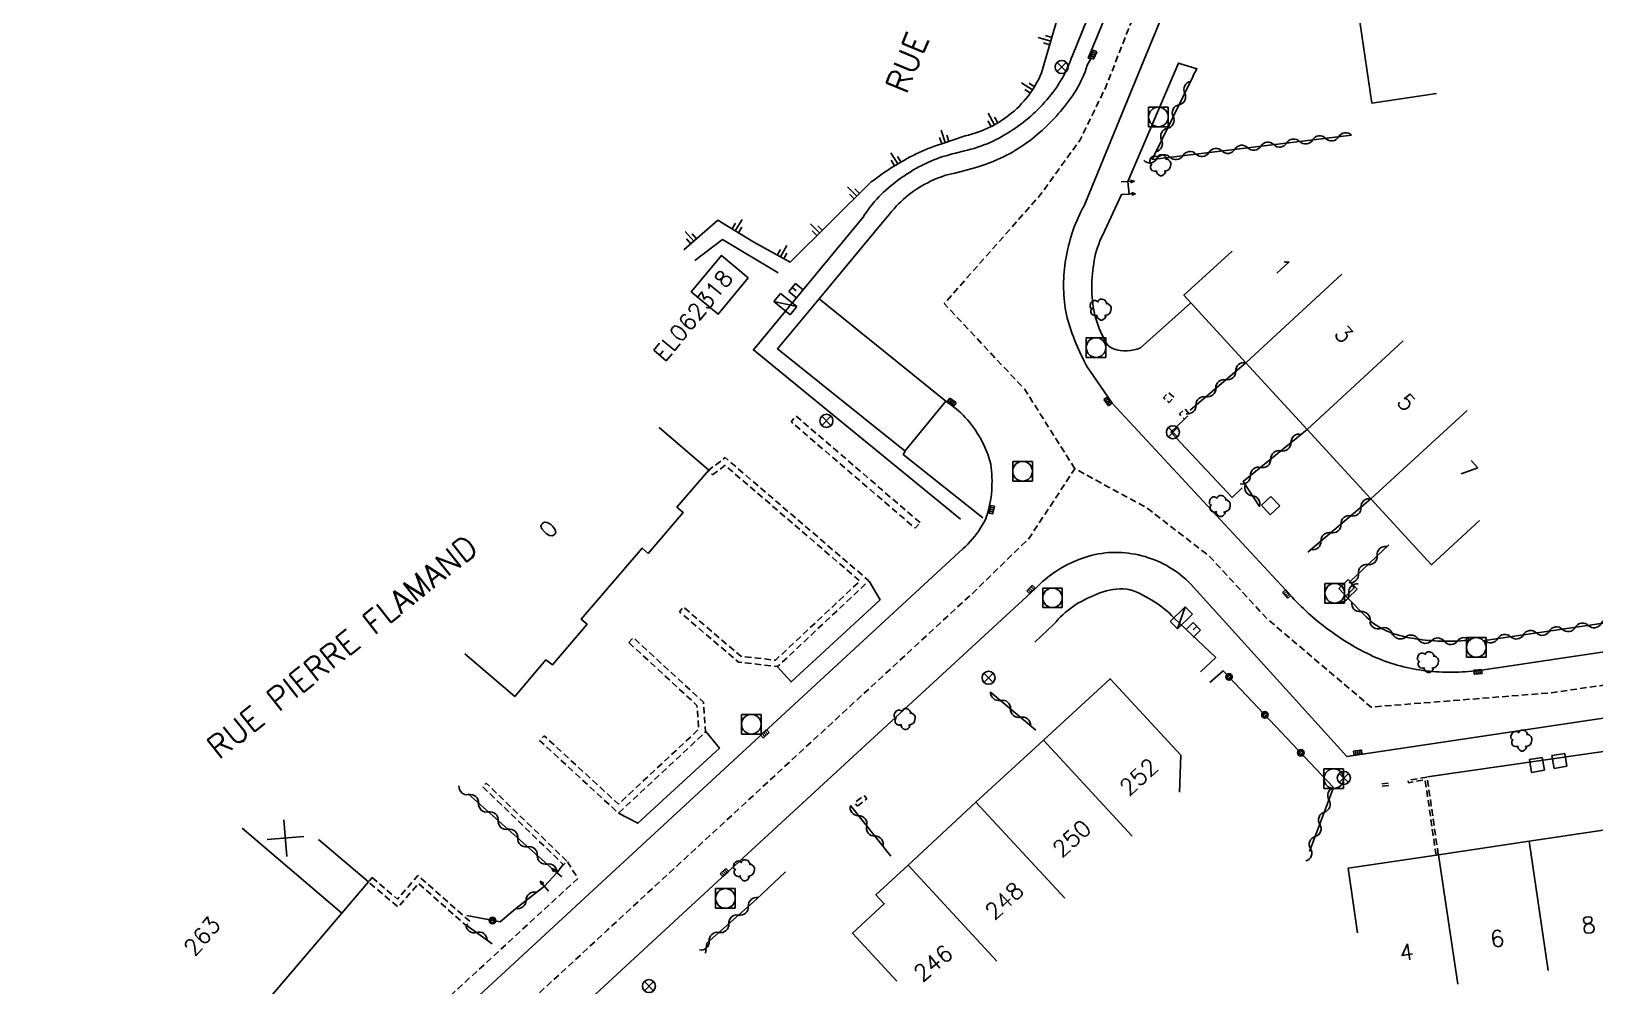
# Model space of a CAD drawing. Header units: millimetres. Extents: x 150037 to 150985, y 153000 to 154000.
# Drawn here: x 150388.6 to 150508.2, y 153811.4 to 153884.4 of the extents above; entities that cross this region are included whole.
import ezdxf
from ezdxf.enums import TextEntityAlignment as Align

# ---------------------------------------------------------------- set-up
doc = ezdxf.new("R2010")
doc.units = ezdxf.units.MM
doc.linetypes.add('DASHED', pattern=[0.75, 0.5, -0.25])
doc.layers.get('0').update_dxf_attribs({"linetype": 'CONTINUOUS'})
for name, color, linetype in [('W0001', 6, 'DASHED'), ('W0008', 7, 'CONTINUOUS'), ('W0017', 7, 'CONTINUOUS'), ('W0100', 7, 'CONTINUOUS'), ('W0105', 7, 'CONTINUOUS'), ('W0112', 1, 'DASHED'), ('W0211', 2, 'CONTINUOUS'), ('W0300', 7, 'CONTINUOUS'), ('W0310', 3, 'CONTINUOUS'), ('W0322', 7, 'CONTINUOUS'), ('W0400', 7, 'CONTINUOUS'), ('W0420', 7, 'CONTINUOUS'), ('W0430', 7, 'CONTINUOUS'), ('W0469', 7, 'CONTINUOUS'), ('W0984', 7, 'CONTINUOUS'), ('W0989', 7, 'CONTINUOUS'), ('W0991', 7, 'CONTINUOUS'), ('W1102', 7, 'CONTINUOUS')]:
    doc.layers.add(name, color=color, linetype=linetype)
doc.styles.get("Standard").update_dxf_attribs({"font": 'romans.shx', "width": 0.85})

# ---------------------------------------------------------------- blocks, each defined once
blk = doc.blocks.new('T400')
for p, q in [((-0.15, 0.3), (0.15, 0.3)), ((-0.15, -0.25), (-0.15, 0.3)), ((-0.15, 0.15), (0.15, 0.15)), ((-0.15, 0), (0.15, 0)), ((0.15, 0.3), (0.15, -0.25)), ((-0.15, -0.15), (0.15, -0.15)), ((-0.15, -0.25), (-0.15, -0.3)), ((-0.15, -0.3), (0.15, -0.3)), ((0.15, -0.3), (0.15, -0.25))]:
    blk.add_line(p, q)
blk = doc.blocks.new('T300')
for p, q in [((-0.8, 0.51), (-0.86, 0.34)), ((-0.86, 0.34), (-0.86, 0.17)), ((-0.86, 0.17), (-0.74, 0.06)), ((-0.69, 0.63), (-0.8, 0.51)), ((-0.8, -0.06), (-0.74, 0.06)), ((-0.74, 0.06), (-0.69, 0.11)), ((-0.57, 0.69), (-0.69, 0.63)), ((-0.46, 0.69), (-0.57, 0.69)), ((-0.29, 0.63), (-0.46, 0.69)), ((-0.29, 0.63), (-0.17, 0.74)), ((-0.23, 0.57), (-0.29, 0.63)), ((-0.17, 0.74), (-0.06, 0.8)), ((-0.06, 0.8), (0.06, 0.8)), ((0.06, 0.8), (0.23, 0.74)), ((0.23, 0.74), (0.34, 0.63)), ((0.34, 0.63), (0.4, 0.51)), ((0.46, 0.46), (0.34, 0.46)), ((0.4, 0.51), (0.4, 0.46)), ((0.57, 0.4), (0.46, 0.46)), ((0.57, 0.4), (0.69, 0.29)), ((0.69, 0.29), (0.74, 0.17)), ((0.74, 0.06), (0.69, -0.17)), ((0.74, 0.17), (0.74, 0.06)), ((-0.8, -0.17), (-0.8, -0.06)), ((-0.8, -0.23), (-0.8, -0.17)), ((-0.74, -0.34), (-0.8, -0.23)), ((-0.69, -0.4), (-0.74, -0.34)), ((-0.51, -0.46), (-0.69, -0.4)), ((-0.4, -0.46), (-0.51, -0.46)), ((-0.4, -0.46), (-0.34, -0.46)), ((-0.34, -0.46), (-0.34, -0.4)), ((-0.34, -0.51), (-0.34, -0.46)), ((-0.29, -0.63), (-0.34, -0.51)), ((-0.17, -0.74), (-0.29, -0.63)), ((-0.06, -0.8), (-0.17, -0.74)), ((0.06, -0.8), (-0.06, -0.8)), ((0.17, -0.74), (0.06, -0.8)), ((0.23, -0.69), (0.17, -0.74)), ((0.29, -0.46), (0.23, -0.46)), ((0.29, -0.63), (0.23, -0.69)), ((0.46, -0.4), (0.29, -0.46)), ((0.34, -0.51), (0.29, -0.63)), ((0.34, -0.51), (0.34, -0.46)), ((0.57, -0.34), (0.46, -0.4)), ((0.63, -0.29), (0.57, -0.34)), ((0.69, -0.17), (0.63, -0.29))]:
    blk.add_line(p, q)
blk = doc.blocks.new('T420')
for p, q in [((0.75, 0.75), (-0.75, 0.75)), ((-0.75, 0.75), (-0.75, -0.75)), ((0.75, 0.75), (0.75, -0.75)), ((0.75, -0.75), (-0.75, -0.75))]:
    blk.add_line(p, q)
blk.add_ellipse((0, 0), major_axis=(-0.53, 0.53), ratio=1, start_param=3.926991, end_param=10.210176)
blk = doc.blocks.new('t105o')
for p, q in [((-0.5, 0), (0.5, 0)), ((0.5, 0), (0.2, 0.1)), ((0.5, 0), (0.2, -0.1))]:
    blk.add_line(p, q)
blk = doc.blocks.new('T430')
at = {"flags": 128}
for points in [[(-0.4, 2.1), (0.4, 2.1)], [(-0.4, 2.1), (-0.4, 1.3)], [(-0.4, 1.7), (0, 1.7)], [(-0.4, 1.3), (0.4, 1.3)], [(0.8, 0.8), (-0.8, 0.8)], [(-0.8, 0.8), (-0.8, 0)], [(0.8, 0.8), (-0.8, 0)], [(-0.8, 0), (0.8, 0)], [(0.8, 0), (0.8, 0.8)]]:
    blk.add_lwpolyline(points, dxfattribs=at)
blk = doc.blocks.new('t112o')
at = {"color": 0, "linetype": 'Continuous'}
for p, q in [((-0.5, 0.5), (0.5, 0.5)), ((-0.5, -0.5), (-0.5, 0.5)), ((0.5, 0.5), (0.5, -0.5)), ((0.5, -0.5), (-0.5, -0.5))]:
    blk.add_line(p, q, dxfattribs=at)
blk = doc.blocks.new('t322o')
at = {"color": 0, "linetype": 'Continuous'}
for radius in [0.25, 0.15]:
    blk.add_circle((0, 0), radius, dxfattribs=at)
blk = doc.blocks.new('t310o')
at = {"color": 0, "linetype": 'Continuous'}
for centre, start, end in [((-0.5, 0.38), 216.8699, 323.1304), ((0.5, -0.37), 36.8699, 143.1303)]:
    blk.add_arc(centre, 0.625, start, end, dxfattribs=at)
blk = doc.blocks.new('t991o')
at = {"color": 0, "linetype": 'Continuous'}
for p, q in [((-1, 1), (1, -1)), ((-1, -1), (1, 1))]:
    blk.add_line(p, q, dxfattribs=at)
blk = doc.blocks.new('t211o')
at = {"color": 0, "linetype": 'Continuous'}
for p, q in [((-0.29, 0.5), (-0.29, 0)), ((0, 1), (0, 0)), ((0.29, 0.5), (0.29, 0))]:
    blk.add_line(p, q, dxfattribs=at)
blk = doc.blocks.new('T469')
at = {"color": 0, "linetype": 'Continuous', "flags": 128}
for points in [[(-0.35, 0.35), (0.35, -0.35)], [(-0.35, -0.35), (0.35, 0.35)]]:
    blk.add_lwpolyline(points, dxfattribs=at)
at = {"color": 0, "linetype": 'Continuous'}
blk.add_circle((0, 0), 0.5, dxfattribs=at)

msp = doc.modelspace()

# ---------------------------------------------------------------- linework, layer by layer
at = {"layer": 'W0001', "flags": 128}
for points in [[(150468.43, 153850.92), (150464.6, 153856.98), (150458.44, 153863.54), (150465.79, 153871.85), (150468.8, 153876.01), (150470.77, 153880.03), (150472.51, 153884.47), (150477.08, 153895.54), (150480.94, 153904.87), (150482.51, 153908.4), (150484.07, 153911.56), (150485.76, 153914.53)], [(150279.37, 153677.64), (150283.88, 153680.51), (150286.06, 153681.39), (150289.46, 153683.56), (150317.75, 153709.64), (150349.8, 153739.22), (150397.27, 153782.98), (150432.69, 153815.66), (150460.67, 153841.46), (150464.93, 153845.6), (150468.43, 153850.92), (150473.88, 153847.96), (150478.74, 153844.21), (150483.09, 153839.49), (150491.08, 153832.7), (150504.88, 153833.79), (150544.76, 153839.69), (150555.4, 153840.15), (150561.86, 153838.9)]]:
    msp.add_lwpolyline(points, dxfattribs=at)
at = {"layer": 'W0008', "flags": 128}
for points in [[(150481.72, 153901.55), (150473.69, 153882.08), (150469.14, 153871.02), (150469.01, 153870.8), (150468.9, 153870.57), (150468.79, 153870.34), (150468.68, 153870.11), (150468.58, 153869.88), (150468.48, 153869.65), (150468.39, 153869.41), (150468.31, 153869.17), (150468.22, 153868.94), (150468.15, 153868.7), (150468.07, 153868.45), (150468.01, 153868.21), (150467.94, 153867.96), (150467.89, 153867.72), (150467.83, 153867.47), (150467.78, 153867.22), (150467.74, 153866.96), (150467.7, 153866.71), (150467.67, 153866.46), (150467.64, 153866.21), (150467.61, 153865.96), (150467.59, 153865.71), (150467.58, 153865.46), (150467.57, 153865.2), (150467.57, 153864.95), (150467.57, 153864.7), (150467.58, 153864.45), (150467.59, 153864.2), (150467.61, 153863.94), (150467.63, 153863.69), (150467.66, 153863.44), (150467.7, 153863.19), (150467.75, 153862.93), (150467.8, 153862.68), (150467.85, 153862.44), (150467.92, 153862.19), (150467.99, 153861.95), (150468.07, 153861.71), (150468.15, 153861.47), (150468.23, 153861.23), (150468.32, 153860.99), (150468.41, 153860.76), (150468.51, 153860.52), (150468.61, 153860.29), (150468.71, 153860.06), (150468.82, 153859.83), (150468.92, 153859.6), (150469.03, 153859.37), (150469.14, 153859.13), (150469.27, 153858.89), (150469.41, 153858.67), (150469.56, 153858.45), (150471.29, 153855.94), (150484.55, 153841.66), (150484.71, 153841.47), (150484.87, 153841.29), (150485.04, 153841.1), (150485.21, 153840.92), (150485.38, 153840.75), (150485.56, 153840.57), (150485.73, 153840.4), (150485.91, 153840.23), (150486.09, 153840.06), (150486.27, 153839.89), (150486.46, 153839.72), (150486.64, 153839.56), (150486.83, 153839.4), (150487.02, 153839.24), (150487.21, 153839.09), (150487.41, 153838.94), (150487.6, 153838.78), (150487.8, 153838.64), (150488, 153838.49), (150488.2, 153838.34), (150488.41, 153838.2), (150488.61, 153838.06), (150488.82, 153837.92), (150489.03, 153837.79), (150489.24, 153837.66), (150489.45, 153837.53), (150489.66, 153837.4), (150489.88, 153837.28), (150490.09, 153837.16), (150490.31, 153837.04), (150490.53, 153836.93), (150490.75, 153836.81), (150490.98, 153836.71), (150491.2, 153836.6), (150491.43, 153836.5), (150491.66, 153836.4), (150491.89, 153836.31), (150492.13, 153836.22), (150492.36, 153836.13), (150492.6, 153836.05), (150492.84, 153835.98), (150493.08, 153835.91), (150493.32, 153835.84), (150493.57, 153835.78), (150493.81, 153835.72), (150494.06, 153835.67), (150494.3, 153835.62), (150494.55, 153835.57), (150494.8, 153835.54), (150495.05, 153835.5), (150495.3, 153835.47), (150495.55, 153835.44), (150495.79, 153835.42), (150496.04, 153835.4), (150496.29, 153835.39), (150496.54, 153835.37), (150496.79, 153835.37), (150497.04, 153835.36), (150497.29, 153835.36), (150497.54, 153835.37), (150497.79, 153835.38), (150498.04, 153835.39), (150498.28, 153835.4), (150498.53, 153835.42), (150498.78, 153835.44), (150499.03, 153835.47), (150499.28, 153835.5), (150499.53, 153835.53), (150515.75, 153837.95)], [(150462, 153851.27), (150461.93, 153851.52), (150461.85, 153851.77), (150461.77, 153852.02), (150461.67, 153852.26), (150461.58, 153852.5), (150461.47, 153852.74), (150461.35, 153852.97), (150461.23, 153853.2), (150461.1, 153853.42), (150460.97, 153853.64), (150460.83, 153853.86), (150460.67, 153854.08), (150460.53, 153854.28), (150460.38, 153854.47), (150460.22, 153854.65), (150460.05, 153854.83), (150459.89, 153855.01), (150459.71, 153855.18), (150459.53, 153855.34), (150459.35, 153855.5), (150459.16, 153855.65), (150458.97, 153855.8), (150458.77, 153855.94), (150458.56, 153856.08), (150448.88, 153863.9), (150453.96, 153870.01), (150454.11, 153870.21), (150454.27, 153870.41), (150454.43, 153870.6), (150454.6, 153870.79), (150454.77, 153870.98), (150454.94, 153871.16), (150455.12, 153871.33), (150455.31, 153871.5), (150455.5, 153871.67), (150455.69, 153871.83), (150455.89, 153871.98), (150456.1, 153872.13), (150456.31, 153872.28), (150456.52, 153872.41), (150456.73, 153872.54), (150456.95, 153872.66), (150457.18, 153872.78), (150457.4, 153872.9), (150457.63, 153873), (150457.86, 153873.1), (150458.08, 153873.19), (150458.31, 153873.27), (150458.54, 153873.35), (150458.78, 153873.41), (150459.01, 153873.47), (150459.25, 153873.52), (150460.61, 153873.88), (150460.86, 153873.95), (150461.1, 153874.02), (150461.34, 153874.1), (150461.58, 153874.18), (150461.82, 153874.27), (150462.06, 153874.36), (150462.29, 153874.46), (150462.52, 153874.56), (150462.75, 153874.66), (150462.98, 153874.77), (150463.21, 153874.89), (150463.44, 153875), (150463.66, 153875.13), (150463.88, 153875.26), (150464.1, 153875.39), (150464.31, 153875.53), (150464.53, 153875.67), (150464.73, 153875.82), (150464.94, 153875.97), (150465.14, 153876.12), (150465.34, 153876.28), (150465.53, 153876.44), (150465.73, 153876.61), (150465.92, 153876.78), (150466.1, 153876.95), (150466.29, 153877.13), (150466.47, 153877.31), (150466.65, 153877.49), (150466.82, 153877.67), (150467, 153877.85), (150467.16, 153878.04), (150467.33, 153878.23), (150467.49, 153878.42), (150467.65, 153878.62), (150467.8, 153878.82), (150467.95, 153879.02), (150468.1, 153879.22), (150468.24, 153879.43), (150468.38, 153879.64), (150468.52, 153879.86), (150468.65, 153880.08), (150468.78, 153880.31), (150468.9, 153880.55), (150469.01, 153880.79), (150469.11, 153881.03), (150469.21, 153881.27), (150469.3, 153881.52), (150469.38, 153881.77), (150469.64, 153882.25), (150469.45, 153882.31), (150476.71, 153899.87)], [(150459.69, 153847.06), (150443.85, 153860), (150452.23, 153870.16), (150452.37, 153870.37), (150452.51, 153870.57), (150452.66, 153870.77), (150452.81, 153870.96), (150452.96, 153871.15), (150453.12, 153871.34), (150453.29, 153871.52), (150453.45, 153871.7), (150453.63, 153871.87), (150453.8, 153872.05), (150453.98, 153872.21), (150454.17, 153872.38), (150454.36, 153872.55), (150454.56, 153872.71), (150454.77, 153872.87), (150454.97, 153873.02), (150455.18, 153873.18), (150455.4, 153873.32), (150455.61, 153873.46), (150455.83, 153873.6), (150456.05, 153873.73), (150456.28, 153873.86), (150456.5, 153873.99), (150456.73, 153874.11), (150456.97, 153874.22), (150457.19, 153874.33), (150457.42, 153874.43), (150457.65, 153874.53), (150457.88, 153874.62), (150458.11, 153874.7), (150458.34, 153874.78), (150458.58, 153874.85), (150458.82, 153874.92), (150459.06, 153874.98), (150459.31, 153875.03), (150459.98, 153875.22), (150460.23, 153875.28), (150460.49, 153875.34), (150460.74, 153875.41), (150460.99, 153875.49), (150461.23, 153875.57), (150461.48, 153875.67), (150461.72, 153875.76), (150461.95, 153875.86), (150462.18, 153875.97), (150462.4, 153876.08), (150462.63, 153876.19), (150462.85, 153876.31), (150463.06, 153876.44), (150463.28, 153876.57), (150463.49, 153876.7), (150463.7, 153876.84), (150463.91, 153876.98), (150464.11, 153877.12), (150464.3, 153877.26), (150464.5, 153877.41), (150464.69, 153877.57), (150464.88, 153877.72), (150465.07, 153877.88), (150465.25, 153878.05), (150465.43, 153878.21), (150465.6, 153878.39), (150465.78, 153878.56), (150465.95, 153878.74), (150466.12, 153878.93), (150466.28, 153879.11), (150466.44, 153879.3), (150466.6, 153879.5), (150466.75, 153879.69), (150466.89, 153879.89), (150467.04, 153880.1), (150467.17, 153880.31), (150467.3, 153880.52), (150467.43, 153880.73), (150467.55, 153880.94), (150467.66, 153881.16), (150467.77, 153881.38), (150467.88, 153881.6), (150467.98, 153881.83), (150468.07, 153882.05), (150468.16, 153882.28), (150468.25, 153882.52), (150474.38, 153897.63)], [(150472.48, 153872.87), (150476.36, 153881.93), (150477.76, 153881.48), (150477.46, 153880.92)], [(150477.31, 153863.59), (150473.45, 153860.16), (150473.2, 153860.07), (150472.95, 153860.01), (150472.69, 153859.96), (150472.42, 153859.94), (150472.15, 153859.94), (150471.89, 153859.96), (150471.63, 153860), (150471.38, 153860.08), (150471.14, 153860.21), (150470.96, 153860.37), (150470.83, 153860.55), (150470.71, 153860.75), (150470.61, 153860.96), (150470.5, 153861.18), (150470.4, 153861.4), (150470.3, 153861.63), (150470.21, 153861.86), (150470.13, 153862.09), (150470.06, 153862.32), (150469.99, 153862.56), (150469.94, 153862.79), (150469.89, 153863.03), (150469.84, 153863.28), (150469.81, 153863.53), (150469.78, 153863.78), (150469.75, 153864.04), (150469.74, 153864.29), (150469.73, 153864.55), (150469.73, 153864.8), (150469.73, 153865.05), (150469.74, 153865.31), (150469.75, 153865.56), (150469.77, 153865.81), (150469.8, 153866.07), (150469.83, 153866.32), (150469.87, 153866.57), (150469.91, 153866.83), (150469.96, 153867.09), (150470.02, 153867.34), (150470.09, 153867.6), (150470.17, 153867.84), (150470.26, 153868.09), (150470.35, 153868.33), (150470.45, 153868.58), (150470.56, 153868.81), (150471.99, 153871.88), (150472.58, 153871.92)], [(150461.4, 153847.16), (150455.31, 153852.01), (150455.46, 153852.25), (150445.68, 153860.09), (150448.88, 153863.9)], [(150481.23, 153849.46), (150480.46, 153848.71), (150475.78, 153853.71), (150476.81, 153854.71)], [(150418.53, 153806.66), (150444.33, 153830.48), (150459.86, 153844.79), (150460.06, 153844.97), (150460.25, 153845.16), (150460.43, 153845.35), (150460.6, 153845.55), (150460.77, 153845.76), (150460.93, 153845.97), (150461.08, 153846.18), (150461.22, 153846.39), (150461.35, 153846.6), (150461.48, 153846.82), (150461.59, 153847.04), (150461.68, 153847.26), (150461.76, 153847.5), (150461.83, 153847.75), (150461.88, 153848), (150461.93, 153848.25), (150461.98, 153848.5), (150462.02, 153848.75), (150462.05, 153849), (150462.07, 153849.25), (150462.09, 153849.5), (150462.09, 153849.75), (150462.1, 153850), (150462.09, 153850.25), (150462.08, 153850.51), (150462.06, 153850.76), (150462.04, 153851.02), (150462, 153851.27)], [(150519.41, 153833.42), (150489.24, 153828.93), (150477.28, 153842.11), (150477.1, 153842.29), (150476.91, 153842.47), (150476.72, 153842.64), (150476.52, 153842.8), (150476.32, 153842.96), (150476.11, 153843.11), (150475.9, 153843.25), (150475.68, 153843.38), (150475.46, 153843.51), (150475.24, 153843.63), (150475.01, 153843.74), (150474.77, 153843.85), (150474.53, 153843.95), (150474.29, 153844.04), (150474.04, 153844.12), (150473.8, 153844.2), (150473.55, 153844.27), (150473.3, 153844.33), (150473.05, 153844.38), (150472.8, 153844.42), (150472.54, 153844.46), (150472.29, 153844.49), (150472.03, 153844.51), (150471.78, 153844.52), (150471.52, 153844.52), (150471.26, 153844.52), (150471, 153844.51), (150470.74, 153844.48), (150470.49, 153844.45), (150470.24, 153844.41), (150469.99, 153844.36), (150469.75, 153844.31), (150469.51, 153844.24), (150469.27, 153844.17), (150469.03, 153844.09), (150468.8, 153844), (150468.56, 153843.9), (150468.33, 153843.8), (150468.1, 153843.7), (150467.87, 153843.59), (150467.64, 153843.47), (150467.42, 153843.34), (150467.2, 153843.21), (150466.98, 153843.07), (150466.77, 153842.93), (150466.56, 153842.78), (150466.36, 153842.63), (150466.16, 153842.46), (150465.96, 153842.3), (150465.77, 153842.12), (150465.59, 153841.94), (150465.41, 153841.76), (150441.43, 153819.66), (150421.41, 153801.2)], [(150445.66, 153835.81), (150446.74, 153834.62), (150453.54, 153840.9), (150452.7, 153842.32)], [(150465.37, 153837.66), (150466.82, 153839.03), (150466.99, 153839.22), (150467.16, 153839.41), (150467.33, 153839.59), (150467.51, 153839.76), (150467.7, 153839.93), (150467.89, 153840.09), (150468.09, 153840.24), (150468.3, 153840.39), (150468.51, 153840.53), (150468.72, 153840.66), (150468.94, 153840.78), (150469.17, 153840.9), (150469.41, 153841.02), (150469.64, 153841.13), (150469.87, 153841.24), (150470.11, 153841.34), (150470.35, 153841.43), (150470.59, 153841.51), (150470.84, 153841.58), (150471.09, 153841.64), (150471.34, 153841.69), (150471.59, 153841.72), (150471.86, 153841.74), (150472.12, 153841.74), (150472.4, 153841.71), (150472.66, 153841.66), (150472.91, 153841.58), (150473.16, 153841.49), (150473.4, 153841.38), (150473.63, 153841.26), (150473.87, 153841.13), (150474.1, 153841), (150474.31, 153840.88), (150474.52, 153840.75), (150474.72, 153840.62), (150474.91, 153840.48), (150475.11, 153840.33), (150475.29, 153840.18), (150475.48, 153840.03), (150475.66, 153839.87), (150475.83, 153839.7), (150476, 153839.53), (150479.2, 153836.5), (150478.03, 153835.4)], [(150495.41, 153827.36), (150519.47, 153830.83)], [(150429.31, 153820.67), (150428.82, 153820.04)], [(150444.05, 153817.99), (150446.31, 153820.1)]]:
    msp.add_lwpolyline(points, dxfattribs=at)
at = {"layer": 'W0017', "flags": 128}
for points in [[(150455.44, 153852.25), (150458.57, 153856.08)], [(150440.21, 153830.82), (150441.25, 153829.55), (150435.01, 153823.82), (150433.52, 153824.59)]]:
    msp.add_lwpolyline(points, dxfattribs=at)
at = {"layer": 'W0100', "flags": 128}
for points in [[(150496.1, 153879.61), (150491.15, 153878.87), (150489.86, 153887.56), (150492.27, 153887.92), (150492.09, 153889.12), (150488.29, 153888.58), (150487.65, 153892.86), (150492.6, 153893.59)], [(150472.58, 153871.92), (150472.48, 153872.87)], [(150499.38, 153846.96), (150495.7, 153843.58), (150491.07, 153848.62), (150486.2, 153853.92), (150481.5, 153859.02), (150476.77, 153864.18), (150480.46, 153867.56)], [(150421.79, 153836.76), (150425.59, 153833.51), (150427.98, 153836.31), (150428.47, 153835.92), (150431.13, 153839.03), (150430.67, 153839.42), (150435.34, 153844.85), (150435.79, 153844.45), (150438.48, 153847.57), (150438, 153847.99), (150440.43, 153850.81), (150436.64, 153854.07)], [(150476.44, 153826.2), (150476.54, 153829.02), (150471.13, 153834.86), (150466.04, 153830.18), (150460.87, 153825.43), (150455.67, 153820.62), (150453.22, 153818.34), (150453.85, 153817.66), (150451.42, 153815.41), (150454.82, 153811.74)], [(150490.05, 153815.44), (150489.32, 153820.38), (150496.23, 153821.41), (150503.17, 153822.44), (150510.2, 153823.49), (150514.69, 153824.16), (150514.73, 153823.87), (150520.61, 153824.75), (150521.35, 153819.81)], [(150395.8, 153805.21), (150399.61, 153801.97), (150401.63, 153804.35), (150412.38, 153816.95), (150414.4, 153819.33), (150410.59, 153822.57)], [(150428.81, 153820.04), (150427.86, 153819.01)]]:
    msp.add_lwpolyline(points, dxfattribs=at)
msp.add_lwpolyline([(150443.45, 153865.52), (150441.15, 153862.73), (150439.09, 153864.43), (150441.4, 153867.22)], close=True, dxfattribs=at)
at = {"layer": 'W0112', "flags": 128}
for points in [[(150476, 153856.39), (150475.58, 153856.75), (150475.22, 153856.33), (150475.64, 153855.97)], [(150477.21, 153855.1), (150476.84, 153855.49), (150476.43, 153855.11), (150476.81, 153854.71)], [(150456.59, 153846.8), (150447.11, 153854.95), (150446.73, 153854.51), (150456.22, 153846.37)], [(150440.71, 153850.44), (150441.68, 153851.18), (150451.99, 153842.33), (150445.53, 153836.28), (150442.89, 153836.58), (150438.49, 153840.34), (150438.19, 153839.99), (150442.7, 153836.14), (150445.69, 153835.79), (150452.68, 153842.35), (150441.69, 153851.77), (150440.43, 153850.81)], [(150434.32, 153837.63), (150439.53, 153832.83), (150439.67, 153831.01), (150433.53, 153825.28), (150427.84, 153830.51), (150427.5, 153830.14), (150433.53, 153824.59), (150440.19, 153830.8), (150440.02, 153833.07), (150434.66, 153838.01)], [(150492.43, 153826.71), (150491.89, 153826.65), (150491.87, 153826.82), (150492.41, 153826.88)], [(150496.05, 153821.38), (150495.22, 153827.14), (150493.95, 153826.92), (150493.92, 153827.1), (150495.37, 153827.35), (150496.23, 153821.41)], [(150451.8, 153825.12), (150452.52, 153825.68), (150452.31, 153825.94), (150451.59, 153825.39)], [(150414.68, 153819.66), (150416.63, 153818.01), (150418.19, 153819.83), (150422.16, 153816.32), (150421.88, 153816), (150418.23, 153819.22), (150416.68, 153817.41), (150414.4, 153819.33)]]:
    msp.add_lwpolyline(points, close=True, dxfattribs=at)
msp.add_lwpolyline([(150429.59, 153820.92), (150429.59, 153820.92), (150423.4, 153826.89), (150423.14, 153826.62), (150429.32, 153820.65), (150429.59, 153820.92), (150430.42, 153819.6), (150417.32, 153807.55)], dxfattribs=at)
at = {"layer": 'W0211', "flags": 128}
for points in [[(150438.53, 153867.65), (150441.13, 153869.91), (150443.87, 153868.25), (150446.65, 153866.71), (150452.85, 153872.84), (150453.06, 153872.99), (150453.26, 153873.14), (150453.46, 153873.29), (150453.67, 153873.44), (150453.88, 153873.58), (150454.09, 153873.72), (150454.3, 153873.86), (150454.52, 153874), (150454.73, 153874.13), (150454.95, 153874.26), (150455.17, 153874.39), (150455.39, 153874.51), (150455.61, 153874.64), (150455.84, 153874.76), (150456.06, 153874.87), (150456.29, 153874.98), (150456.52, 153875.09), (150456.75, 153875.19), (150456.98, 153875.29), (150457.22, 153875.39), (150457.45, 153875.48), (150457.69, 153875.57), (150457.93, 153875.65), (150458.17, 153875.73), (150460.04, 153876.37), (150460.29, 153876.43), (150460.53, 153876.49), (150460.77, 153876.56), (150461.01, 153876.64), (150461.25, 153876.73), (150461.48, 153876.82), (150461.71, 153876.92), (150461.93, 153877.02), (150462.15, 153877.14), (150462.37, 153877.26), (150462.59, 153877.38), (150462.8, 153877.52), (150463.01, 153877.66), (150463.21, 153877.8), (150463.41, 153877.96), (150463.61, 153878.12), (150463.81, 153878.29), (150464, 153878.46), (150464.19, 153878.64), (150464.36, 153878.83), (150464.54, 153879.02), (150464.7, 153879.21), (150464.86, 153879.41), (150465.01, 153879.62), (150465.16, 153879.83), (150465.3, 153880.04), (150465.43, 153880.26), (150465.55, 153880.49), (150465.67, 153880.71), (150465.78, 153880.95), (150465.89, 153881.19), (150470.11, 153895.71)], [(150445.74, 153865.89), (150441.48, 153868.43), (150439.37, 153866.83)]]:
    msp.add_lwpolyline(points, dxfattribs=at)
at = {"layer": 'W0310', "flags": 128}
for points in [[(150489.6, 153876.42), (150474.35, 153874.57), (150477.47, 153880.92)], [(150481.5, 153859.02), (150477.24, 153855.4)], [(150482.55, 153848.02), (150481.3, 153849.94), (150486.2, 153853.92)], [(150491.07, 153848.62), (150486.26, 153844.55)], [(150498.7, 153837.82), (150498.45, 153837.8), (150498.2, 153837.78), (150497.96, 153837.76), (150497.71, 153837.75), (150497.46, 153837.74), (150497.21, 153837.73), (150496.96, 153837.73), (150496.71, 153837.73), (150496.47, 153837.74), (150496.22, 153837.75), (150495.97, 153837.76), (150495.72, 153837.78), (150495.47, 153837.8), (150495.22, 153837.82), (150494.98, 153837.85), (150494.73, 153837.88), (150494.48, 153837.92), (150494.24, 153837.96), (150493.99, 153838), (150493.75, 153838.05), (150493.51, 153838.11), (150493.27, 153838.17), (150493.03, 153838.24), (150492.79, 153838.31), (150492.56, 153838.4), (150492.32, 153838.5), (150492.1, 153838.6), (150491.89, 153838.71), (150491.68, 153838.83), (150491.48, 153838.96), (150491.28, 153839.1), (150491.09, 153839.25), (150490.91, 153839.41), (150490.73, 153839.57), (150489.15, 153841.19), (150489.79, 153841.82), (150489.48, 153842.29), (150492.43, 153845.11)], [(150511.65, 153839.52), (150499.61, 153837.77)], [(150461.98, 153833.85), (150465.45, 153830.94)], [(150428.82, 153820.04), (150422.02, 153826.07)], [(150488.21, 153826.55), (150486.37, 153821.65)], [(150451.26, 153825.18), (150454.36, 153821.29)], [(150425.67, 153817.3), (150427.86, 153819.01)], [(150440.19, 153813.89), (150440.29, 153814.64), (150444.05, 153817.99)], [(150421.85, 153816.05), (150423.87, 153814.6)]]:
    msp.add_lwpolyline(points, dxfattribs=at)
at = {"layer": 'W0322', "flags": 128}
for points in [[(150478.76, 153834.58), (150479.77, 153835.48), (150488.22, 153826.56)], [(150421.93, 153816.76), (150424.48, 153816.27), (150425.65, 153817.28)]]:
    msp.add_lwpolyline(points, dxfattribs=at)
at = {"layer": 'W1102', "flags": 128}
for points in [[(150481.5, 153859.02), (150488.85, 153865.8)], [(150486.2, 153853.92), (150493.55, 153860.7)], [(150491.07, 153848.62), (150498.43, 153855.38)], [(150466.04, 153830.18), (150472.81, 153822.82)], [(150460.87, 153825.43), (150467.67, 153818.1)], [(150412.38, 153816.95), (150404.76, 153823.44)], [(150503.17, 153822.44), (150504.64, 153812.55)], [(150496.23, 153821.41), (150497.71, 153811.52)], [(150455.67, 153820.62), (150462.47, 153813.28)]]:
    msp.add_lwpolyline(points, dxfattribs=at)

# ---------------------------------------------------------------- block references
at = {"layer": 'W0105'}
for p, rotation in [((150472.48, 153872.87), 2.671567260559747), ((150472.58, 153871.92), 2.894174061648074), ((150428.81, 153820.04), 139.7904356543085), ((150427.86, 153819.01), 129.9960507807591)]:
    msp.add_blockref('t105o', p, dxfattribs=dict(at, rotation=rotation))
at = {"layer": 'W0112'}
for p, rotation in [((150483.4, 153848.1), 312.9950913035876), ((150489.32, 153841.74), 132.9950913034473), ((150505.49, 153828.58), 189.694337072257), ((150503.77, 153828.28), 9.694337072256998)]:
    msp.add_blockref('t112o', p, dxfattribs=dict(at, rotation=rotation))
at = {"layer": 'W0211'}
for p, rotation in [((150466.59, 153883.61), 73.78038844294834), ((150465.19, 153879.88), 57.13951027943063), ((150462.28, 153877.21), 28.69758911431836), ((150458.52, 153875.85), 18.938797601598), ((150454.88, 153874.22), 30.91457603987671), ((150451.75, 153871.75), 44.61276700322431), ((150442.46, 153869.11), 328.6939754927067), ((150448.91, 153868.94), 44.61276700322431), ((150439.28, 153868.31), 40.99187240653792), ((150445.92, 153867.11), 331.0789577969649)]:
    msp.add_blockref('t211o', p, dxfattribs=dict(at, rotation=rotation))
at = {"layer": 'W0300'}
for p in [(150475.02, 153874.12), (150470.46, 153863.08), (150479.58, 153848.07), (150495.49, 153836.13), (150455.48, 153831.78), (150502.64, 153830.14), (150443.18, 153820.22)]:
    msp.add_blockref('T300', p, dxfattribs=at)
at = {"layer": 'W0310'}
for p, rotation in [((150476.84, 153879.63), 63.78960463645961), ((150475.95, 153877.84), 63.78960463645961), ((150475.07, 153876.04), 63.78960463645961), ((150482.65, 153875.58), 186.9030129017339), ((150484.63, 153875.82), 186.9030129017339), ((150486.62, 153876.06), 186.9030129017339), ((150488.6, 153876.3), 186.9030129017339), ((150474.7, 153874.62), 186.9030129017339), ((150476.69, 153874.86), 186.9030129017339), ((150478.68, 153875.1), 186.9030129017339), ((150480.66, 153875.34), 186.9030129017339), ((150480.73, 153858.38), 220.4088774429807), ((150479.21, 153857.08), 220.4088774429807), ((150477.69, 153855.78), 220.4088774429807), ((150484.96, 153852.91), 39.16521995211703), ((150483.41, 153851.65), 39.16521995211703), ((150481.86, 153850.39), 39.16521995211703), ((150482, 153848.86), 122.960786317331), ((150490.31, 153847.97), 220.2265675287807), ((150488.78, 153846.68), 220.2265675287807), ((150487.25, 153845.39), 220.2265675287807), ((150491.56, 153844.28), 43.77742622483042), ((150490.12, 153842.9), 43.77742622483042), ((150489.39, 153841.42), 44.46750311295825), ((150490.31, 153840), 134.1951645951145), ((150491.85, 153838.73), 149.912092124264), ((150504.72, 153838.51), 188.2337038892073), ((150506.7, 153838.8), 188.2337038892073), ((150508.68, 153839.09), 188.2337038892073), ((150493.73, 153838.06), 167.2465025263077), ((150495.71, 153837.78), 175.1309201198687), ((150497.7, 153837.75), 182.1856148944215), ((150500.76, 153837.94), 188.2337038892073), ((150502.74, 153838.23), 188.2337038892073), ((150462.74, 153833.21), 319.9591420019424), ((150464.27, 153831.92), 319.9591420019424), ((150422.08, 153826.01), 138.4119602431246), ((150487.86, 153825.61), 249.3303607177749), ((150423.58, 153824.69), 138.4119602431246), ((150451.88, 153824.4), 308.498483592647), ((150487.16, 153823.74), 249.3303607177749), ((150425.08, 153823.36), 138.4119602431246), ((150453.13, 153822.83), 308.498483592647), ((150426.57, 153822.03), 138.4119602431246), ((150486.45, 153821.87), 249.3303607177749), ((150428.07, 153820.7), 138.4119602431246), ((150426.46, 153817.92), 38.04978156990915), ((150443.46, 153817.46), 41.77236107597088), ((150422.67, 153815.47), 324.3347398904282), ((150441.97, 153816.13), 41.77236107597088), ((150440.47, 153814.8), 41.77236107597088)]:
    msp.add_blockref('t310o', p, dxfattribs=dict(at, rotation=rotation))
at = {"layer": 'W0322'}
for p, rotation in [((150480.22, 153835), 313.4728343839912), ((150482.97, 153832.1), 313.4728343839912), ((150485.72, 153829.2), 313.4728343839912), ((150423.89, 153816.38), 348.9952961602328)]:
    msp.add_blockref('t322o', p, dxfattribs=dict(at, rotation=rotation))
at = {"layer": 'W0400'}
for p, rotation in [((150469.85, 153882.57), 337.5430362409485), ((150459.02, 153856.02), 54.58227646085488), ((150470.95, 153856.06), 214.5543328568543), ((150462.07, 153847.79), 346.8672991703046), ((150465.07, 153841.69), 132.6646584470477), ((150484.63, 153841.34), 221.8482615937834), ((150499.26, 153835.39), 276.975153561296), ((150444.72, 153830.66), 312.652893783486), ((150490.07, 153829.23), 98.4673025167072), ((150441.63, 153820.05), 132.6646584458815)]:
    msp.add_blockref('T400', p, dxfattribs=dict(at, rotation=rotation))
at = {"layer": 'W0420'}
for p in [(150474.82, 153877.81), (150470.05, 153860.18), (150464.43, 153850.73), (150466.72, 153841.05), (150488.31, 153841.4), (150499.13, 153837.26), (150443.69, 153831.39), (150488.23, 153827.23), (150441.71, 153818.07)]:
    msp.add_blockref('T420', p, dxfattribs=at)
at = {"layer": 'W0430'}
for p, rotation in [((150446.03, 153863.2), 320.5054699168119), ((150476.29, 153839.81), 224.3906680975939)]:
    msp.add_blockref('T430', p, dxfattribs=dict(at, rotation=rotation))
at = {"layer": 'W0469'}
for p in [(150467.42, 153881.63), (150449.43, 153854.58), (150475.93, 153853.71), (150461.83, 153834.94), (150489, 153827.28), (150435.86, 153811.37)]:
    msp.add_blockref('T469', p, dxfattribs=at)
at = {"layer": 'W0991', "rotation": 49.61344868755224}
msp.add_blockref('t991o', (150408.06, 153822.68), dxfattribs=at)

# ---------------------------------------------------------------- texts
at = {"layer": 'W0984'}
msp.add_text('EL062318', height=1.25, rotation=50.4198, dxfattribs=at).set_placement((150439.23, 153862.63), align=Align.MIDDLE)
at = {"layer": 'W0989'}
for rotation, p in [(67.818, (150459.55, 153891.66)), (38.6345, (150412.4, 153837.3))]:
    msp.add_text('RUE PIERRE FLAMAND', height=1.75, rotation=rotation, dxfattribs=at).set_placement(p, align=Align.MIDDLE)
at = {"layer": 'W0991'}
for s, rotation, p in [('1', 312.4713, (150484.3, 153866.33)), ('3', 312.6546, (150489, 153861.22)), ('5', 312.5509, (150493.79, 153856)), ('7', 312.6105, (150498.54, 153850.84)), ('0', 49.33, (150428.17, 153846.31)), ('252', 42.5728, (150473.32, 153827.37)), ('250', 42.6, (150468.19, 153822.66)), ('248', 42.7925, (150463.03, 153817.89)), ('263', 49.5628, (150401.68, 153815.19)), ('8', 8.4656, (150507.71, 153816.04)), ('6', 8.4956, (150500.73, 153815)), ('246', 39.4098, (150457.59, 153813.13)), ('4', 8.4179, (150493.8, 153813.97))]:
    msp.add_text(s, height=1.25, rotation=rotation, dxfattribs=at).set_placement(p, align=Align.MIDDLE)

doc.saveas('drawing.dxf')
